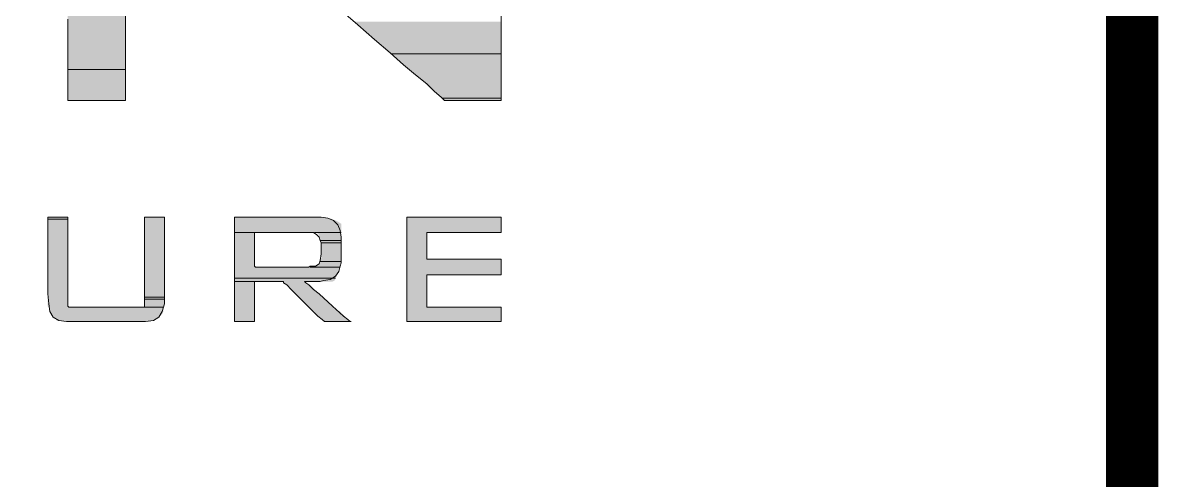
# Model space of a CAD drawing. Header units: millimetres. Extents: x 906 to 41302, y 848 to 28850.
# Drawn here: x 39969 to 41050, y 6946 to 7382 of the extents above; entities that cross this region are included whole.
import ezdxf

# ---------------------------------------------------------------- set-up
doc = ezdxf.new("R2010")
doc.units = ezdxf.units.MM
doc.layers.add('PDF_X-FORM(동탄)$G-BORD-FORM', color=7, linetype='Continuous')

msp = doc.modelspace()

# ---------------------------------------------------------------- linework, layer by layer
at = {"layer": 'PDF_X-FORM(동탄)$G-BORD-FORM', "lineweight": 0, "const_width": 49.7}
msp.add_lwpolyline([(1124.5, 1099.1), (41024.7, 1099.1), (41024.7, 28598.8), (1124.5, 28598.8)], close=True, dxfattribs=at)
at = {"layer": 'PDF_X-FORM(동탄)$G-BORD-FORM', "lineweight": 13}
for points in [[(40424.1, 7413.6), (40424.1, 7378.7), (40424.1, 7362.8), (40424.1, 7349.1), (40424.1, 7336.4), (40424.1, 7325.8), (40424.1, 7317.3), (40424.1, 7311), (40424.1, 7307.8), (40423.1, 7307.8), (40419.9, 7307.8), (40415.7, 7307.8), (40405.1, 7307.8), (40392.4, 7307.8), (40381.8, 7307.8), (40376.5, 7307.8), (40373.3, 7307.8), (40371.2, 7307.8), (40370.2, 7307.8), (40367, 7311), (40360.6, 7316.3), (40353.2, 7323.7), (40342.6, 7332.1), (40331, 7341.7), (40318.3, 7353.3), (40303.5, 7366), (40287.6, 7379.8), (40253.7, 7409.4)], [(40066.4, 7403), (40066.4, 7374.5), (40066.4, 7349.1), (40066.4, 7337.4), (40066.4, 7327.9), (40066.4, 7320.5), (40066.4, 7314.1), (40066.4, 7309.9), (40066.4, 7307.8), (40063.2, 7307.8), (40060.1, 7307.8), (40049.5, 7307.8), (40024.1, 7307.8), (40018.8, 7307.8), (40014.6, 7307.8), (40012.4, 7307.8), (40011.4, 7307.8), (40011.4, 7308.9), (40011.4, 7313.1), (40011.4, 7320.5), (40011.4, 7329), (40011.4, 7340.6), (40011.4, 7354.4), (40011.4, 7369.2), (40011.4, 7385.1)]]:
    msp.add_lwpolyline(points, dxfattribs=at)
at = {"layer": 'PDF_X-FORM(동탄)$G-BORD-FORM', "lineweight": 0}
for points in [[(40424.1, 7352.2), (40319.4, 7352.2), (40424.1, 7352.2)], [(40066.4, 7337.4), (40011.4, 7337.4), (40066.4, 7337.4)], [(40424.1, 7309.9), (40368, 7309.9), (40424.1, 7309.9)], [(40066.4, 7307.8), (40011.4, 7307.8), (40066.4, 7307.8)], [(40424.1, 7307.8), (40370.2, 7307.8), (40424.1, 7307.8)], [(40424.1, 7307.8), (40370.2, 7307.8), (40424.1, 7307.8)], [(40424.1, 7307.8), (40371.2, 7307.8), (40424.1, 7307.8)], [(40011.4, 7196.7), (39992.3, 7196.7), (40011.4, 7196.7)], [(40011.4, 7194.6), (39992.3, 7194.6), (40011.4, 7194.6)], [(40103.5, 7196.7), (40084.4, 7196.7), (40103.5, 7196.7)], [(40189.2, 7181.9), (40170.1, 7181.9), (40189.2, 7181.9)], [(40271.7, 7181.9), (40246.3, 7181.9), (40271.7, 7181.9)], [(40271.7, 7174.4), (40251.6, 7174.4), (40271.7, 7174.4)], [(40271.7, 7172.3), (40252.7, 7172.3), (40271.7, 7172.3)], [(40270.7, 7149), (40242.1, 7149), (40270.7, 7149)], [(40270.7, 7149), (40242.1, 7149), (40270.7, 7149)], [(40271.7, 7154.3), (40251.6, 7154.3), (40271.7, 7154.3)], [(40271.7, 7154.3), (40251.6, 7154.3), (40271.7, 7154.3)], [(40266.4, 7138.5), (40170.1, 7138.5), (40266.4, 7138.5)], [(40189.2, 7135.3), (40170.1, 7135.3), (40189.2, 7135.3)], [(40103.5, 7120.5), (40084.4, 7120.5), (40103.5, 7120.5)], [(40103.5, 7120.5), (40084.4, 7120.5), (40103.5, 7120.5)], [(40103.5, 7118.4), (40084.4, 7118.4), (40103.5, 7118.4)], [(40102.4, 7110.9), (40084.4, 7110.9), (40102.4, 7110.9)], [(40102.4, 7110.9), (40084.4, 7110.9), (40102.4, 7110.9)], [(40189.2, 7097.2), (40170.1, 7097.2), (40189.2, 7097.2)], [(40281.3, 7097.2), (40255.9, 7097.2), (40281.3, 7097.2)]]:
    msp.add_lwpolyline(points, dxfattribs=at)
at = {"layer": 'PDF_X-FORM(동탄)$G-BORD-FORM', "lineweight": 13}
for points in [[(40011.4, 7196.7), (40011.4, 7194.6), (40011.4, 7189.3), (40011.4, 7180.8), (40011.4, 7170.2), (40011.4, 7145.9), (40011.4, 7134.2), (40011.4, 7124.7), (40011.4, 7117.3), (40011.4, 7112), (40012.4, 7110.9), (40014.6, 7110.9), (40020.9, 7110.9), (40028.3, 7110.9), (40048.4, 7110.9), (40067.5, 7110.9), (40075.9, 7110.9), (40081.2, 7110.9), (40084.4, 7110.9), (40084.4, 7112), (40084.4, 7117.3), (40084.4, 7124.7), (40084.4, 7134.2), (40084.4, 7145.9), (40084.4, 7170.2), (40084.4, 7180.8), (40084.4, 7189.3), (40084.4, 7194.6), (40084.4, 7196.7), (40086.5, 7196.7), (40090.8, 7196.7), (40100.3, 7196.7), (40103.5, 7196.7), (40103.5, 7193.5), (40103.5, 7187.1), (40103.5, 7178.7), (40103.5, 7158.6), (40103.5, 7138.5), (40103.5, 7130), (40103.5, 7123.6), (40103.5, 7114.1), (40101.3, 7106.7), (40098.2, 7101.4), (40092.9, 7098.2), (40085.5, 7097.2), (40075.9, 7097.2), (40071.7, 7097.2), (40064.3, 7097.2), (40048.4, 7097.2), (40031.5, 7097.2), (40025.1, 7097.2), (40019.8, 7097.2), (40010.3, 7097.2), (40002.9, 7098.2), (39997.6, 7101.4), (39994.4, 7106.7), (39993.4, 7114.1), (39992.3, 7123.6), (39992.3, 7130), (39992.3, 7138.5), (39992.3, 7158.6), (39992.3, 7178.7), (39992.3, 7187.1), (39992.3, 7193.5), (39992.3, 7196.7), (39995.5, 7196.7), (40006.1, 7196.7), (40010.3, 7196.7)], [(40170.1, 7097.2), (40170.1, 7099.3), (40170.1, 7105.7), (40170.1, 7116.2), (40170.1, 7127.9), (40170.1, 7156.5), (40170.1, 7169.2), (40170.1, 7180.8), (40170.1, 7190.3), (40170.1, 7195.6), (40170.1, 7196.7), (40173.3, 7196.7), (40179.7, 7196.7), (40188.1, 7196.7), (40210.3, 7196.7), (40231.5, 7196.7), (40240, 7196.7), (40246.3, 7196.7), (40250.6, 7196.7), (40252.7, 7196.7), (40259, 7195.6), (40264.3, 7193.5), (40268.6, 7189.3), (40270.7, 7184), (40271.7, 7177.6), (40271.7, 7175.5), (40271.7, 7170.2), (40271.7, 7158.6), (40271.7, 7155.4), (40271.7, 7153.3), (40270.7, 7150.1), (40269.6, 7144.8), (40266.4, 7140.6), (40261.1, 7137.4), (40254.8, 7136.3), (40251.6, 7135.3), (40250.6, 7135.3), (40248.4, 7135.3), (40241, 7135.3), (40237.9, 7135.3), (40236.8, 7135.3), (40237.9, 7134.2), (40241, 7132.1), (40245.3, 7127.9), (40250.6, 7123.6), (40263.3, 7112), (40273.8, 7102.5), (40278.1, 7099.3), (40280.2, 7097.2), (40281.3, 7097.2), (40280.2, 7097.2), (40274.9, 7097.2), (40268.6, 7097.2), (40262.2, 7097.2), (40256.9, 7097.2), (40255.9, 7097.2), (40253.7, 7099.3), (40249.5, 7102.5), (40240, 7112), (40228.3, 7123.6), (40224.1, 7127.9), (40219.9, 7132.1), (40216.7, 7134.2), (40216.7, 7135.3), (40215.6, 7135.3), (40213.5, 7135.3), (40207.2, 7135.3), (40193.4, 7135.3), (40189.2, 7135.3), (40189.2, 7134.2), (40189.2, 7131.1), (40189.2, 7126.8), (40189.2, 7116.2), (40189.2, 7105.7), (40189.2, 7101.4), (40189.2, 7098.2), (40189.2, 7097.2), (40186, 7097.2), (40175.4, 7097.2), (40171.2, 7097.2)], [(40334.2, 7097.2), (40334.2, 7196.7), (40424.1, 7196.7), (40424.1, 7181.9), (40353.2, 7181.9), (40353.2, 7156.5), (40424.1, 7156.5), (40424.1, 7141.6), (40353.2, 7141.6), (40353.2, 7110.9), (40424.1, 7110.9), (40424.1, 7097.2)], [(40242.1, 7181.9), (40240, 7181.9), (40234.7, 7181.9), (40228.3, 7181.9), (40219.9, 7181.9), (40202.9, 7181.9), (40196.6, 7181.9), (40191.3, 7181.9), (40189.2, 7181.9), (40189.2, 7180.8), (40189.2, 7178.7), (40189.2, 7174.4), (40189.2, 7154.3), (40189.2, 7151.2), (40189.2, 7150.1), (40190.2, 7149), (40193.4, 7149), (40199.8, 7149), (40208.2, 7149), (40225.2, 7149), (40232.6, 7149), (40237.9, 7149), (40241, 7149), (40242.1, 7150.1), (40247.4, 7150.1), (40250.6, 7152.2), (40251.6, 7155.4), (40252.7, 7161.7), (40252.7, 7169.2), (40252.7, 7171.3), (40252.7, 7172.3), (40251.6, 7174.4), (40250.6, 7177.6), (40248.4, 7179.7), (40245.3, 7181.9)]]:
    msp.add_lwpolyline(points, close=True, dxfattribs=at)
at = {"layer": 'PDF_X-FORM(동탄)$G-BORD-FORM', "lineweight": 0}
msp.add_lwpolyline([(40085.5, 7097.2), (40016.7, 7097.2), (40085.5, 7097.2)], close=True, dxfattribs=at)
at = {"layer": 'PDF_X-FORM(동탄)$G-BORD-FORM', "transparency": 33554559}
for points in [[(40066.4, 7390.3), (40011.4, 7390.3), (40066.4, 7380.8)], [(40011.4, 7390.3), (40066.4, 7380.8), (40011.4, 7380.8)], [(40066.4, 7380.8), (40011.4, 7380.8), (40066.4, 7367.1)], [(40011.4, 7380.8), (40066.4, 7367.1), (40011.4, 7367.1)], [(40424.1, 7382.9), (40284.4, 7382.9), (40424.1, 7374.5)], [(40284.4, 7382.9), (40424.1, 7374.5), (40294, 7374.5)], [(40424.1, 7374.5), (40294, 7374.5), (40424.1, 7362.8)], [(40294, 7374.5), (40424.1, 7362.8), (40307.7, 7362.8)], [(40066.4, 7367.1), (40011.4, 7367.1), (40066.4, 7364.9)], [(40011.4, 7367.1), (40066.4, 7364.9), (40011.4, 7364.9)], [(40066.4, 7364.9), (40011.4, 7364.9), (40066.4, 7355.4)], [(40011.4, 7364.9), (40066.4, 7355.4), (40011.4, 7355.4)], [(40424.1, 7362.8), (40307.7, 7362.8), (40424.1, 7352.2)], [(40307.7, 7362.8), (40424.1, 7352.2), (40319.4, 7352.2)], [(40066.4, 7355.4), (40011.4, 7355.4), (40066.4, 7345.9)], [(40011.4, 7355.4), (40066.4, 7345.9), (40011.4, 7345.9)], [(40319.4, 7352.2), (40424.1, 7352.2), (40424.1, 7352.2)], [(40424.1, 7352.2), (40319.4, 7352.2), (40424.1, 7343.8)], [(40319.4, 7352.2), (40424.1, 7343.8), (40328.9, 7343.8)], [(40066.4, 7345.9), (40011.4, 7345.9), (40066.4, 7337.4)], [(40011.4, 7345.9), (40066.4, 7337.4), (40011.4, 7337.4)], [(40424.1, 7343.8), (40328.9, 7343.8), (40424.1, 7336.4)], [(40328.9, 7343.8), (40424.1, 7336.4), (40338.4, 7336.4)], [(40011.4, 7337.4), (40066.4, 7337.4), (40066.4, 7337.4)], [(40066.4, 7337.4), (40011.4, 7337.4), (40066.4, 7330)], [(40011.4, 7337.4), (40066.4, 7330), (40011.4, 7330)], [(40066.4, 7330), (40011.4, 7330), (40066.4, 7323.7)], [(40011.4, 7330), (40066.4, 7323.7), (40011.4, 7323.7)], [(40424.1, 7336.4), (40338.4, 7336.4), (40424.1, 7330)], [(40338.4, 7336.4), (40424.1, 7330), (40345.8, 7330)], [(40424.1, 7330), (40345.8, 7330), (40424.1, 7323.7)], [(40345.8, 7330), (40424.1, 7323.7), (40352.2, 7323.7)], [(40066.4, 7323.7), (40011.4, 7323.7), (40066.4, 7319.4)], [(40011.4, 7323.7), (40066.4, 7319.4), (40011.4, 7319.4)], [(40066.4, 7319.4), (40011.4, 7319.4), (40066.4, 7313.1)], [(40011.4, 7319.4), (40066.4, 7313.1), (40011.4, 7313.1)], [(40424.1, 7323.7), (40352.2, 7323.7), (40424.1, 7319.4)], [(40352.2, 7323.7), (40424.1, 7319.4), (40356.4, 7319.4)], [(40424.1, 7319.4), (40356.4, 7319.4), (40424.1, 7316.3)], [(40356.4, 7319.4), (40424.1, 7316.3), (40360.6, 7316.3)], [(40066.4, 7313.1), (40011.4, 7313.1), (40066.4, 7308.9)], [(40011.4, 7313.1), (40066.4, 7308.9), (40011.4, 7308.9)], [(40066.4, 7308.9), (40011.4, 7308.9), (40066.4, 7307.8)], [(40011.4, 7308.9), (40066.4, 7307.8), (40011.4, 7307.8)], [(40424.1, 7316.3), (40360.6, 7316.3), (40424.1, 7315.2)], [(40360.6, 7316.3), (40424.1, 7315.2), (40361.7, 7315.2)], [(40424.1, 7315.2), (40361.7, 7315.2), (40424.1, 7313.1)], [(40361.7, 7315.2), (40424.1, 7313.1), (40363.8, 7313.1)], [(40424.1, 7313.1), (40363.8, 7313.1), (40424.1, 7309.9)], [(40363.8, 7313.1), (40424.1, 7309.9), (40368, 7309.9)], [(40368, 7309.9), (40424.1, 7309.9), (40424.1, 7309.9)], [(40424.1, 7309.9), (40368, 7309.9), (40424.1, 7307.8)], [(40368, 7309.9), (40424.1, 7307.8), (40370.2, 7307.8)], [(40011.4, 7307.8), (40066.4, 7307.8), (40066.4, 7307.8)], [(40066.4, 7307.8), (40066.4, 7307.8), (40011.4, 7307.8)], [(40011.4, 7307.8), (40066.4, 7307.8), (40012.4, 7307.8)], [(40370.2, 7307.8), (40424.1, 7307.8), (40424.1, 7307.8)], [(40370.2, 7307.8), (40424.1, 7307.8), (40371.2, 7307.8)], [(40371.2, 7307.8), (40424.1, 7307.8), (40424.1, 7307.8)], [(40424.1, 7307.8), (40424.1, 7307.8), (40371.2, 7307.8)], [(40371.2, 7307.8), (40424.1, 7307.8), (40424.1, 7307.8)], [(39992.3, 7196.7), (40011.4, 7196.7), (40011.4, 7196.7)], [(40011.4, 7196.7), (40011.4, 7196.7), (39992.3, 7196.7)], [(39992.3, 7196.7), (40011.4, 7196.7), (40011.4, 7196.7)], [(40011.4, 7196.7), (39992.3, 7196.7), (40011.4, 7194.6)], [(39992.3, 7196.7), (40011.4, 7194.6), (39992.3, 7194.6)], [(39992.3, 7194.6), (40011.4, 7194.6), (40011.4, 7194.6)], [(40011.4, 7194.6), (39992.3, 7194.6), (40011.4, 7192.4)], [(39992.3, 7194.6), (40011.4, 7192.4), (39992.3, 7192.4)], [(40011.4, 7192.4), (39992.3, 7192.4), (40011.4, 7190.3)], [(39992.3, 7192.4), (40011.4, 7190.3), (39992.3, 7190.3)], [(40011.4, 7190.3), (39992.3, 7190.3), (40011.4, 7188.2)], [(39992.3, 7190.3), (40011.4, 7188.2), (39992.3, 7188.2)], [(40084.4, 7196.7), (40103.5, 7196.7), (40103.5, 7196.7)], [(40103.5, 7196.7), (40103.5, 7196.7), (40084.4, 7196.7)], [(40084.4, 7196.7), (40103.5, 7196.7), (40103.5, 7196.7)], [(40103.5, 7196.7), (40084.4, 7196.7), (40103.5, 7194.6)], [(40084.4, 7196.7), (40103.5, 7194.6), (40084.4, 7194.6)], [(40103.5, 7194.6), (40084.4, 7194.6), (40103.5, 7191.4)], [(40084.4, 7194.6), (40103.5, 7191.4), (40084.4, 7191.4)], [(40103.5, 7191.4), (40084.4, 7191.4), (40103.5, 7187.1)], [(40084.4, 7191.4), (40103.5, 7187.1), (40084.4, 7187.1)], [(40170.1, 7196.7), (40250.6, 7196.7), (40250.6, 7196.7)], [(40250.6, 7196.7), (40250.6, 7196.7), (40170.1, 7196.7)], [(40252.7, 7196.7), (40252.7, 7196.7), (40170.1, 7196.7)], [(40252.7, 7196.7), (40170.1, 7196.7), (40250.6, 7196.7)], [(40256.9, 7196.7), (40256.9, 7196.7), (40170.1, 7196.7)], [(40256.9, 7196.7), (40170.1, 7196.7), (40252.7, 7196.7)], [(40256.9, 7196.7), (40170.1, 7196.7), (40259, 7195.6)], [(40170.1, 7196.7), (40259, 7195.6), (40170.1, 7195.6)], [(40261.1, 7195.6), (40261.1, 7195.6), (40170.1, 7195.6)], [(40261.1, 7195.6), (40170.1, 7195.6), (40259, 7195.6)], [(40261.1, 7195.6), (40170.1, 7195.6), (40266.4, 7193.5)], [(40170.1, 7195.6), (40266.4, 7193.5), (40170.1, 7193.5)], [(40266.4, 7193.5), (40170.1, 7193.5), (40268.6, 7192.4)], [(40170.1, 7193.5), (40268.6, 7192.4), (40170.1, 7192.4)], [(40268.6, 7192.4), (40170.1, 7192.4), (40271.7, 7190.3)], [(40170.1, 7192.4), (40271.7, 7190.3), (40170.1, 7190.3)], [(40271.7, 7190.3), (40170.1, 7190.3), (40271.7, 7184)], [(40170.1, 7190.3), (40271.7, 7184), (40170.1, 7184)], [(40424.1, 7196.7), (40334.2, 7196.7), (40424.1, 7181.9)], [(40334.2, 7196.7), (40424.1, 7181.9), (40334.2, 7181.9)], [(40011.4, 7188.2), (39992.3, 7188.2), (40011.4, 7181.9)], [(39992.3, 7188.2), (40011.4, 7181.9), (39992.3, 7181.9)], [(40011.4, 7181.9), (39992.3, 7181.9), (40011.4, 7172.3)], [(39992.3, 7181.9), (40011.4, 7172.3), (39992.3, 7172.3)], [(40103.5, 7187.1), (40084.4, 7187.1), (40103.5, 7185)], [(40084.4, 7187.1), (40103.5, 7185), (40084.4, 7185)], [(40103.5, 7185), (40084.4, 7185), (40103.5, 7180.8)], [(40084.4, 7185), (40103.5, 7180.8), (40084.4, 7180.8)], [(40103.5, 7180.8), (40084.4, 7180.8), (40103.5, 7174.4)], [(40084.4, 7180.8), (40103.5, 7174.4), (40084.4, 7174.4)], [(40271.7, 7184), (40170.1, 7184), (40271.7, 7181.9)], [(40170.1, 7184), (40271.7, 7181.9), (40170.1, 7181.9)], [(40170.1, 7181.9), (40189.2, 7181.9), (40189.2, 7181.9)], [(40189.2, 7181.9), (40189.2, 7181.9), (40170.1, 7181.9)], [(40170.1, 7181.9), (40189.2, 7181.9), (40189.2, 7181.9)], [(40170.1, 7181.9), (40189.2, 7181.9), (40189.2, 7181.9)], [(40189.2, 7181.9), (40189.2, 7181.9), (40170.1, 7181.9)], [(40189.2, 7181.9), (40170.1, 7181.9), (40189.2, 7179.7)], [(40170.1, 7181.9), (40189.2, 7179.7), (40170.1, 7179.7)], [(40189.2, 7179.7), (40170.1, 7179.7), (40189.2, 7178.7)], [(40170.1, 7179.7), (40189.2, 7178.7), (40170.1, 7178.7)], [(40189.2, 7178.7), (40170.1, 7178.7), (40189.2, 7177.6)], [(40170.1, 7178.7), (40189.2, 7177.6), (40170.1, 7177.6)], [(40246.3, 7181.9), (40271.7, 7181.9), (40248.4, 7181.9)], [(40271.7, 7181.9), (40248.4, 7181.9), (40271.7, 7180.8)], [(40248.4, 7181.9), (40271.7, 7180.8), (40249.5, 7180.8)], [(40271.7, 7180.8), (40249.5, 7180.8), (40271.7, 7179.7)], [(40249.5, 7180.8), (40271.7, 7179.7), (40250.6, 7179.7)], [(40271.7, 7179.7), (40250.6, 7179.7), (40271.7, 7174.4)], [(40250.6, 7179.7), (40271.7, 7174.4), (40251.6, 7174.4)], [(40353.2, 7181.9), (40334.2, 7181.9), (40353.2, 7156.5)], [(40334.2, 7181.9), (40353.2, 7156.5), (40334.2, 7156.5)], [(40011.4, 7172.3), (39992.3, 7172.3), (40011.4, 7171.3)], [(39992.3, 7172.3), (40011.4, 7171.3), (39992.3, 7171.3)], [(40011.4, 7171.3), (39992.3, 7171.3), (40011.4, 7160.7)], [(39992.3, 7171.3), (40011.4, 7160.7), (39992.3, 7160.7)], [(40103.5, 7174.4), (40084.4, 7174.4), (40103.5, 7172.3)], [(40084.4, 7174.4), (40103.5, 7172.3), (40084.4, 7172.3)], [(40103.5, 7172.3), (40084.4, 7172.3), (40103.5, 7160.7)], [(40084.4, 7172.3), (40103.5, 7160.7), (40084.4, 7160.7)], [(40189.2, 7177.6), (40170.1, 7177.6), (40189.2, 7174.4)], [(40170.1, 7177.6), (40189.2, 7174.4), (40170.1, 7174.4)], [(40189.2, 7174.4), (40170.1, 7174.4), (40189.2, 7169.2)], [(40170.1, 7174.4), (40189.2, 7169.2), (40170.1, 7169.2)], [(40189.2, 7169.2), (40170.1, 7169.2), (40189.2, 7167)], [(40170.1, 7169.2), (40189.2, 7167), (40170.1, 7167)], [(40251.6, 7174.4), (40271.7, 7174.4), (40271.7, 7174.4)], [(40271.7, 7174.4), (40251.6, 7174.4), (40271.7, 7172.3)], [(40251.6, 7174.4), (40271.7, 7172.3), (40252.7, 7172.3)], [(40252.7, 7172.3), (40271.7, 7172.3), (40271.7, 7172.3)], [(40271.7, 7172.3), (40252.7, 7172.3), (40271.7, 7168.1)], [(40252.7, 7172.3), (40271.7, 7168.1), (40252.7, 7168.1)], [(40271.7, 7168.1), (40252.7, 7168.1), (40271.7, 7166)], [(40252.7, 7168.1), (40271.7, 7166), (40252.7, 7166)], [(40011.4, 7160.7), (39992.3, 7160.7), (40011.4, 7156.5)], [(39992.3, 7160.7), (40011.4, 7156.5), (39992.3, 7156.5)], [(40103.5, 7160.7), (40084.4, 7160.7), (40103.5, 7157.5)], [(40084.4, 7160.7), (40103.5, 7157.5), (40084.4, 7157.5)], [(40103.5, 7157.5), (40084.4, 7157.5), (40103.5, 7145.9)], [(40084.4, 7157.5), (40103.5, 7145.9), (40084.4, 7145.9)], [(40189.2, 7167), (40170.1, 7167), (40189.2, 7162.8)], [(40170.1, 7167), (40189.2, 7162.8), (40170.1, 7162.8)], [(40189.2, 7162.8), (40170.1, 7162.8), (40189.2, 7156.5)], [(40170.1, 7162.8), (40189.2, 7156.5), (40170.1, 7156.5)], [(40252.7, 7157.5), (40271.7, 7155.4), (40251.6, 7155.4)], [(40271.7, 7166), (40252.7, 7166), (40271.7, 7161.7)], [(40252.7, 7166), (40271.7, 7161.7), (40252.7, 7161.7)], [(40271.7, 7161.7), (40252.7, 7161.7), (40271.7, 7158.6)], [(40252.7, 7161.7), (40271.7, 7158.6), (40252.7, 7158.6)], [(40271.7, 7158.6), (40252.7, 7158.6), (40271.7, 7157.5)], [(40252.7, 7158.6), (40271.7, 7157.5), (40252.7, 7157.5)], [(40271.7, 7157.5), (40252.7, 7157.5), (40271.7, 7155.4)], [(40011.4, 7156.5), (39992.3, 7156.5), (40011.4, 7145.9)], [(39992.3, 7156.5), (40011.4, 7145.9), (39992.3, 7145.9)], [(40189.2, 7156.5), (40170.1, 7156.5), (40189.2, 7154.3)], [(40170.1, 7156.5), (40189.2, 7154.3), (40170.1, 7154.3)], [(40189.2, 7154.3), (40170.1, 7154.3), (40189.2, 7149)], [(40170.1, 7154.3), (40189.2, 7149), (40170.1, 7149)], [(40270.7, 7149), (40170.1, 7149), (40270.7, 7148)], [(40170.1, 7149), (40270.7, 7148), (40170.1, 7148)], [(40270.7, 7148), (40170.1, 7148), (40266.4, 7138.5)], [(40170.1, 7148), (40266.4, 7138.5), (40170.1, 7138.5)], [(40243.2, 7150.1), (40270.7, 7149), (40242.1, 7149)], [(40242.1, 7149), (40270.7, 7149), (40270.7, 7149)], [(40270.7, 7149), (40270.7, 7149), (40242.1, 7149)], [(40270.7, 7150.1), (40247.4, 7150.1), (40243.2, 7150.1)], [(40270.7, 7150.1), (40243.2, 7150.1), (40270.7, 7149)], [(40249.5, 7151.2), (40270.7, 7150.1), (40247.4, 7150.1)], [(40247.4, 7150.1), (40270.7, 7150.1), (40270.7, 7150.1)], [(40270.7, 7151.2), (40250.6, 7151.2), (40249.5, 7151.2)], [(40270.7, 7151.2), (40249.5, 7151.2), (40270.7, 7150.1)], [(40251.6, 7154.3), (40270.7, 7152.2), (40250.6, 7152.2)], [(40270.7, 7152.2), (40250.6, 7152.2), (40270.7, 7151.2)], [(40250.6, 7152.2), (40270.7, 7151.2), (40250.6, 7151.2)], [(40250.6, 7151.2), (40270.7, 7151.2), (40270.7, 7151.2)], [(40271.7, 7155.4), (40251.6, 7155.4), (40271.7, 7154.3)], [(40251.6, 7155.4), (40271.7, 7154.3), (40251.6, 7154.3)], [(40251.6, 7154.3), (40271.7, 7154.3), (40271.7, 7154.3)], [(40271.7, 7154.3), (40271.7, 7154.3), (40251.6, 7154.3)], [(40271.7, 7154.3), (40251.6, 7154.3), (40270.7, 7152.2)], [(40424.1, 7156.5), (40334.2, 7156.5), (40424.1, 7141.6)], [(40334.2, 7156.5), (40424.1, 7141.6), (40334.2, 7141.6)], [(40011.4, 7145.9), (39992.3, 7145.9), (40011.4, 7144.8)], [(39992.3, 7145.9), (40011.4, 7144.8), (39992.3, 7144.8)], [(40011.4, 7144.8), (39992.3, 7144.8), (40011.4, 7135.3)], [(39992.3, 7144.8), (40011.4, 7135.3), (39992.3, 7135.3)], [(40011.4, 7135.3), (39992.3, 7135.3), (40011.4, 7128.9)], [(39992.3, 7135.3), (40011.4, 7128.9), (39992.3, 7128.9)], [(40103.5, 7145.9), (40084.4, 7145.9), (40103.5, 7142.7)], [(40084.4, 7145.9), (40103.5, 7142.7), (40084.4, 7142.7)], [(40103.5, 7142.7), (40084.4, 7142.7), (40103.5, 7132.1)], [(40084.4, 7142.7), (40103.5, 7132.1), (40084.4, 7132.1)], [(40170.1, 7138.5), (40266.4, 7138.5), (40266.4, 7138.5)], [(40266.4, 7138.5), (40170.1, 7138.5), (40265.4, 7136.3)], [(40170.1, 7138.5), (40265.4, 7136.3), (40170.1, 7136.3)], [(40265.4, 7136.3), (40170.1, 7136.3), (40263.3, 7135.3)], [(40170.1, 7136.3), (40263.3, 7135.3), (40170.1, 7135.3)], [(40170.1, 7135.3), (40189.2, 7135.3), (40189.2, 7135.3)], [(40189.2, 7135.3), (40189.2, 7135.3), (40170.1, 7135.3)], [(40170.1, 7135.3), (40189.2, 7135.3), (40189.2, 7135.3)], [(40189.2, 7135.3), (40170.1, 7135.3), (40189.2, 7134.2)], [(40170.1, 7135.3), (40189.2, 7134.2), (40170.1, 7134.2)], [(40237.9, 7135.3), (40237.9, 7135.3), (40216.7, 7135.3)], [(40237.9, 7135.3), (40216.7, 7135.3), (40236.8, 7135.3)], [(40237.9, 7135.3), (40216.7, 7135.3), (40238.9, 7133.2)], [(40216.7, 7135.3), (40238.9, 7133.2), (40217.8, 7133.2)], [(40353.2, 7141.6), (40334.2, 7141.6), (40353.2, 7110.9)], [(40334.2, 7141.6), (40353.2, 7110.9), (40334.2, 7110.9)], [(40011.4, 7128.9), (39992.3, 7128.9), (40011.4, 7126.8)], [(39992.3, 7128.9), (40011.4, 7126.8), (39992.3, 7126.8)], [(40011.4, 7126.8), (39992.3, 7126.8), (40011.4, 7123.6)], [(39992.3, 7126.8), (40011.4, 7123.6), (39992.3, 7123.6)], [(40103.5, 7132.1), (40084.4, 7132.1), (40103.5, 7126.8)], [(40084.4, 7132.1), (40103.5, 7126.8), (40084.4, 7126.8)], [(40103.5, 7126.8), (40084.4, 7126.8), (40103.5, 7124.7)], [(40084.4, 7126.8), (40103.5, 7124.7), (40084.4, 7124.7)], [(40103.5, 7124.7), (40084.4, 7124.7), (40103.5, 7122.6)], [(40084.4, 7124.7), (40103.5, 7122.6), (40084.4, 7122.6)], [(40189.2, 7134.2), (40170.1, 7134.2), (40189.2, 7131.1)], [(40170.1, 7134.2), (40189.2, 7131.1), (40170.1, 7131.1)], [(40189.2, 7131.1), (40170.1, 7131.1), (40189.2, 7127.9)], [(40170.1, 7131.1), (40189.2, 7127.9), (40170.1, 7127.9)], [(40189.2, 7127.9), (40170.1, 7127.9), (40189.2, 7124.7)], [(40170.1, 7127.9), (40189.2, 7124.7), (40170.1, 7124.7)], [(40189.2, 7124.7), (40170.1, 7124.7), (40189.2, 7122.6)], [(40170.1, 7124.7), (40189.2, 7122.6), (40170.1, 7122.6)], [(40238.9, 7133.2), (40217.8, 7133.2), (40242.1, 7132.1)], [(40217.8, 7133.2), (40242.1, 7132.1), (40219.9, 7132.1)], [(40242.1, 7132.1), (40219.9, 7132.1), (40245.3, 7128.9)], [(40219.9, 7132.1), (40245.3, 7128.9), (40223, 7128.9)], [(40245.3, 7128.9), (40223, 7128.9), (40248.4, 7125.8)], [(40223, 7128.9), (40248.4, 7125.8), (40226.2, 7125.8)], [(40248.4, 7125.8), (40226.2, 7125.8), (40249.5, 7124.7)], [(40226.2, 7125.8), (40249.5, 7124.7), (40227.3, 7124.7)], [(40249.5, 7124.7), (40227.3, 7124.7), (40255.9, 7119.4)], [(40227.3, 7124.7), (40255.9, 7119.4), (40232.6, 7119.4)], [(40011.4, 7123.6), (39992.3, 7123.6), (40011.4, 7119.4)], [(39992.3, 7123.6), (40011.4, 7119.4), (39992.3, 7119.4)], [(40011.4, 7119.4), (39992.3, 7119.4), (40011.4, 7115.2)], [(39992.3, 7119.4), (40011.4, 7115.2), (39992.3, 7115.2)], [(40011.4, 7115.2), (39992.3, 7115.2), (40011.4, 7114.1)], [(39992.3, 7115.2), (40011.4, 7114.1), (39992.3, 7114.1)], [(40011.4, 7114.1), (39992.3, 7114.1), (40011.4, 7112)], [(39992.3, 7114.1), (40011.4, 7112), (39992.3, 7112)], [(40103.5, 7122.6), (40084.4, 7122.6), (40103.5, 7120.5)], [(40084.4, 7122.6), (40103.5, 7120.5), (40084.4, 7120.5)], [(40084.4, 7120.5), (40103.5, 7120.5), (40103.5, 7120.5)], [(40103.5, 7120.5), (40103.5, 7120.5), (40084.4, 7120.5)], [(40084.4, 7120.5), (40103.5, 7120.5), (40103.5, 7120.5)], [(40103.5, 7120.5), (40103.5, 7120.5), (40084.4, 7120.5)], [(40103.5, 7120.5), (40084.4, 7120.5), (40103.5, 7118.4)], [(40084.4, 7120.5), (40103.5, 7118.4), (40084.4, 7118.4)], [(40084.4, 7118.4), (40103.5, 7118.4), (40103.5, 7118.4)], [(40103.5, 7118.4), (40084.4, 7118.4), (40103.5, 7115.2)], [(40084.4, 7118.4), (40103.5, 7115.2), (40084.4, 7115.2)], [(40103.5, 7115.2), (40084.4, 7115.2), (40103.5, 7113.1)], [(40084.4, 7115.2), (40103.5, 7113.1), (40084.4, 7113.1)], [(40189.2, 7122.6), (40170.1, 7122.6), (40189.2, 7117.3)], [(40170.1, 7122.6), (40189.2, 7117.3), (40170.1, 7117.3)], [(40189.2, 7117.3), (40170.1, 7117.3), (40189.2, 7114.1)], [(40170.1, 7117.3), (40189.2, 7114.1), (40170.1, 7114.1)], [(40189.2, 7114.1), (40170.1, 7114.1), (40189.2, 7109.9)], [(40170.1, 7114.1), (40189.2, 7109.9), (40170.1, 7109.9)], [(40255.9, 7119.4), (40232.6, 7119.4), (40258, 7117.3)], [(40232.6, 7119.4), (40258, 7117.3), (40234.7, 7117.3)], [(40258, 7117.3), (40234.7, 7117.3), (40263.3, 7112)], [(40234.7, 7117.3), (40263.3, 7112), (40240, 7112)], [(40011.4, 7112), (39992.3, 7112), (40011.4, 7110.9)], [(39992.3, 7112), (40011.4, 7110.9), (39993.4, 7110.9)], [(40102.4, 7110.9), (39993.4, 7110.9), (40102.4, 7109.9)], [(39993.4, 7110.9), (40102.4, 7109.9), (39993.4, 7109.9)], [(40102.4, 7109.9), (39993.4, 7109.9), (40102.4, 7106.7)], [(39993.4, 7109.9), (40102.4, 7106.7), (39994.4, 7106.7)], [(40102.4, 7106.7), (39994.4, 7106.7), (40101.3, 7104.6)], [(39994.4, 7106.7), (40101.3, 7104.6), (39995.5, 7104.6)], [(40101.3, 7104.6), (39995.5, 7104.6), (40099.2, 7102.5)], [(39995.5, 7104.6), (40099.2, 7102.5), (39997.6, 7102.5)], [(40103.5, 7113.1), (40084.4, 7113.1), (40103.5, 7112)], [(40084.4, 7113.1), (40103.5, 7112), (40084.4, 7112)], [(40103.5, 7112), (40084.4, 7112), (40102.4, 7110.9)], [(40084.4, 7112), (40102.4, 7110.9), (40084.4, 7110.9)], [(40084.4, 7110.9), (40102.4, 7110.9), (40102.4, 7110.9)], [(40102.4, 7110.9), (40102.4, 7110.9), (40084.4, 7110.9)], [(40189.2, 7109.9), (40170.1, 7109.9), (40189.2, 7106.7)], [(40170.1, 7109.9), (40189.2, 7106.7), (40170.1, 7106.7)], [(40189.2, 7106.7), (40170.1, 7106.7), (40189.2, 7101.4)], [(40170.1, 7106.7), (40189.2, 7101.4), (40170.1, 7101.4)], [(40263.3, 7112), (40240, 7112), (40264.3, 7110.9)], [(40240, 7112), (40264.3, 7110.9), (40241, 7110.9)], [(40264.3, 7110.9), (40241, 7110.9), (40270.7, 7106.7)], [(40241, 7110.9), (40270.7, 7106.7), (40246.3, 7106.7)], [(40270.7, 7106.7), (40246.3, 7106.7), (40273.8, 7103.5)], [(40246.3, 7106.7), (40273.8, 7103.5), (40248.4, 7103.5)], [(40273.8, 7103.5), (40248.4, 7103.5), (40274.9, 7102.5)], [(40248.4, 7103.5), (40274.9, 7102.5), (40249.5, 7102.5)], [(40424.1, 7110.9), (40334.2, 7110.9), (40424.1, 7097.2)], [(40334.2, 7110.9), (40424.1, 7097.2), (40334.2, 7097.2)], [(40099.2, 7102.5), (39997.6, 7102.5), (40098.2, 7101.4)], [(39997.6, 7102.5), (40098.2, 7101.4), (39998.7, 7101.4)], [(40098.2, 7101.4), (39998.7, 7101.4), (40092.9, 7098.2)], [(39998.7, 7101.4), (40092.9, 7098.2), (40000.8, 7098.2)], [(40092.9, 7098.2), (40000.8, 7098.2), (40001.9, 7098.2)], [(40000.8, 7098.2), (40092.9, 7098.2), (40092.9, 7098.2)], [(40092.9, 7098.2), (40001.9, 7098.2), (40089.7, 7097.2)], [(40001.9, 7098.2), (40089.7, 7097.2), (40009.3, 7097.2)], [(40089.7, 7097.2), (40009.3, 7097.2), (40010.3, 7097.2)], [(40009.3, 7097.2), (40089.7, 7097.2), (40089.7, 7097.2)], [(40089.7, 7097.2), (40010.3, 7097.2), (40085.5, 7097.2)], [(40010.3, 7097.2), (40085.5, 7097.2), (40015.6, 7097.2)], [(40085.5, 7097.2), (40015.6, 7097.2), (40016.7, 7097.2)], [(40015.6, 7097.2), (40085.5, 7097.2), (40085.5, 7097.2)], [(40085.5, 7097.2), (40085.5, 7097.2), (40016.7, 7097.2)], [(40189.2, 7101.4), (40170.1, 7101.4), (40189.2, 7100.4)], [(40170.1, 7101.4), (40189.2, 7100.4), (40170.1, 7100.4)], [(40189.2, 7100.4), (40170.1, 7100.4), (40189.2, 7099.3)], [(40170.1, 7100.4), (40189.2, 7099.3), (40170.1, 7099.3)], [(40189.2, 7099.3), (40170.1, 7099.3), (40189.2, 7097.2)], [(40170.1, 7099.3), (40189.2, 7097.2), (40170.1, 7097.2)], [(40170.1, 7097.2), (40189.2, 7097.2), (40189.2, 7097.2)], [(40170.1, 7097.2), (40189.2, 7097.2), (40189.2, 7097.2)], [(40189.2, 7097.2), (40189.2, 7097.2), (40170.1, 7097.2)], [(40274.9, 7102.5), (40249.5, 7102.5), (40277, 7100.4)], [(40249.5, 7102.5), (40277, 7100.4), (40252.7, 7100.4)], [(40277, 7100.4), (40252.7, 7100.4), (40279.1, 7098.2)], [(40252.7, 7100.4), (40279.1, 7098.2), (40253.7, 7098.2)], [(40279.1, 7098.2), (40253.7, 7098.2), (40280.2, 7097.2)], [(40253.7, 7098.2), (40280.2, 7097.2), (40254.8, 7097.2)], [(40280.2, 7097.2), (40254.8, 7097.2), (40255.9, 7097.2)], [(40254.8, 7097.2), (40280.2, 7097.2), (40280.2, 7097.2)], [(40256.9, 7097.2), (40281.3, 7097.2), (40255.9, 7097.2)], [(40255.9, 7097.2), (40281.3, 7097.2), (40281.3, 7097.2)], [(40281.3, 7097.2), (40281.3, 7097.2), (40255.9, 7097.2)], [(40281.3, 7097.2), (40255.9, 7097.2), (40280.2, 7097.2)], [(40255.9, 7097.2), (40281.3, 7097.2), (40281.3, 7097.2)]]:
    msp.add_solid(points, dxfattribs=at)

doc.saveas('drawing.dxf')
